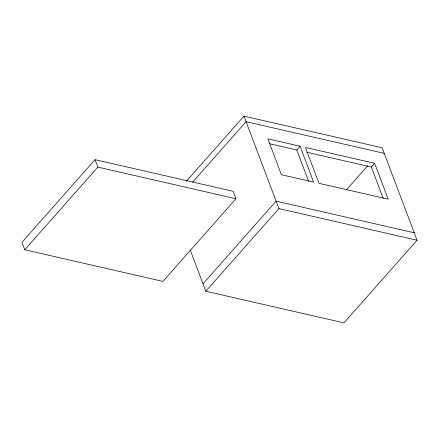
<?xml version="1.0" encoding="UTF-8"?>
<svg xmlns="http://www.w3.org/2000/svg" width="439" height="439" viewBox="0 0 439 439"><rect width="100%" height="100%" fill="white"/><g stroke="black" fill="none" stroke-linecap="round" stroke-linejoin="round"><path stroke-width="0.66" d="M95.049 159.67L21.95 242.323L24.76 249.758L162.891 281.404L235.99 198.752L233.18 191.311L95.049 159.67L97.859 167.105L235.99 198.752M24.76 249.758L97.859 167.105M186.317 181.318L243.98 116.121L382.111 147.762L417.05 240.226L343.951 322.879L205.82 291.238L190.18 249.846M192.512 182.284L246.092 121.702L384.224 153.348M269.167 143.624L296.769 149.951L300.073 146.22L313.627 182.097L281.421 174.717L267.867 138.839L300.073 146.22M203.01 283.797L276.109 201.144L414.24 232.785M205.82 291.238L278.919 208.585L417.05 240.226M346.47 189.785L367.728 165.744M306.779 152.245L371.334 167.034L374.637 163.297L388.197 199.174L318.977 183.321L305.418 147.444L374.637 163.297M371.334 167.034L383.198 198.423M296.769 149.951L308.633 181.345M243.98 116.121L278.919 208.585"/></g></svg>
